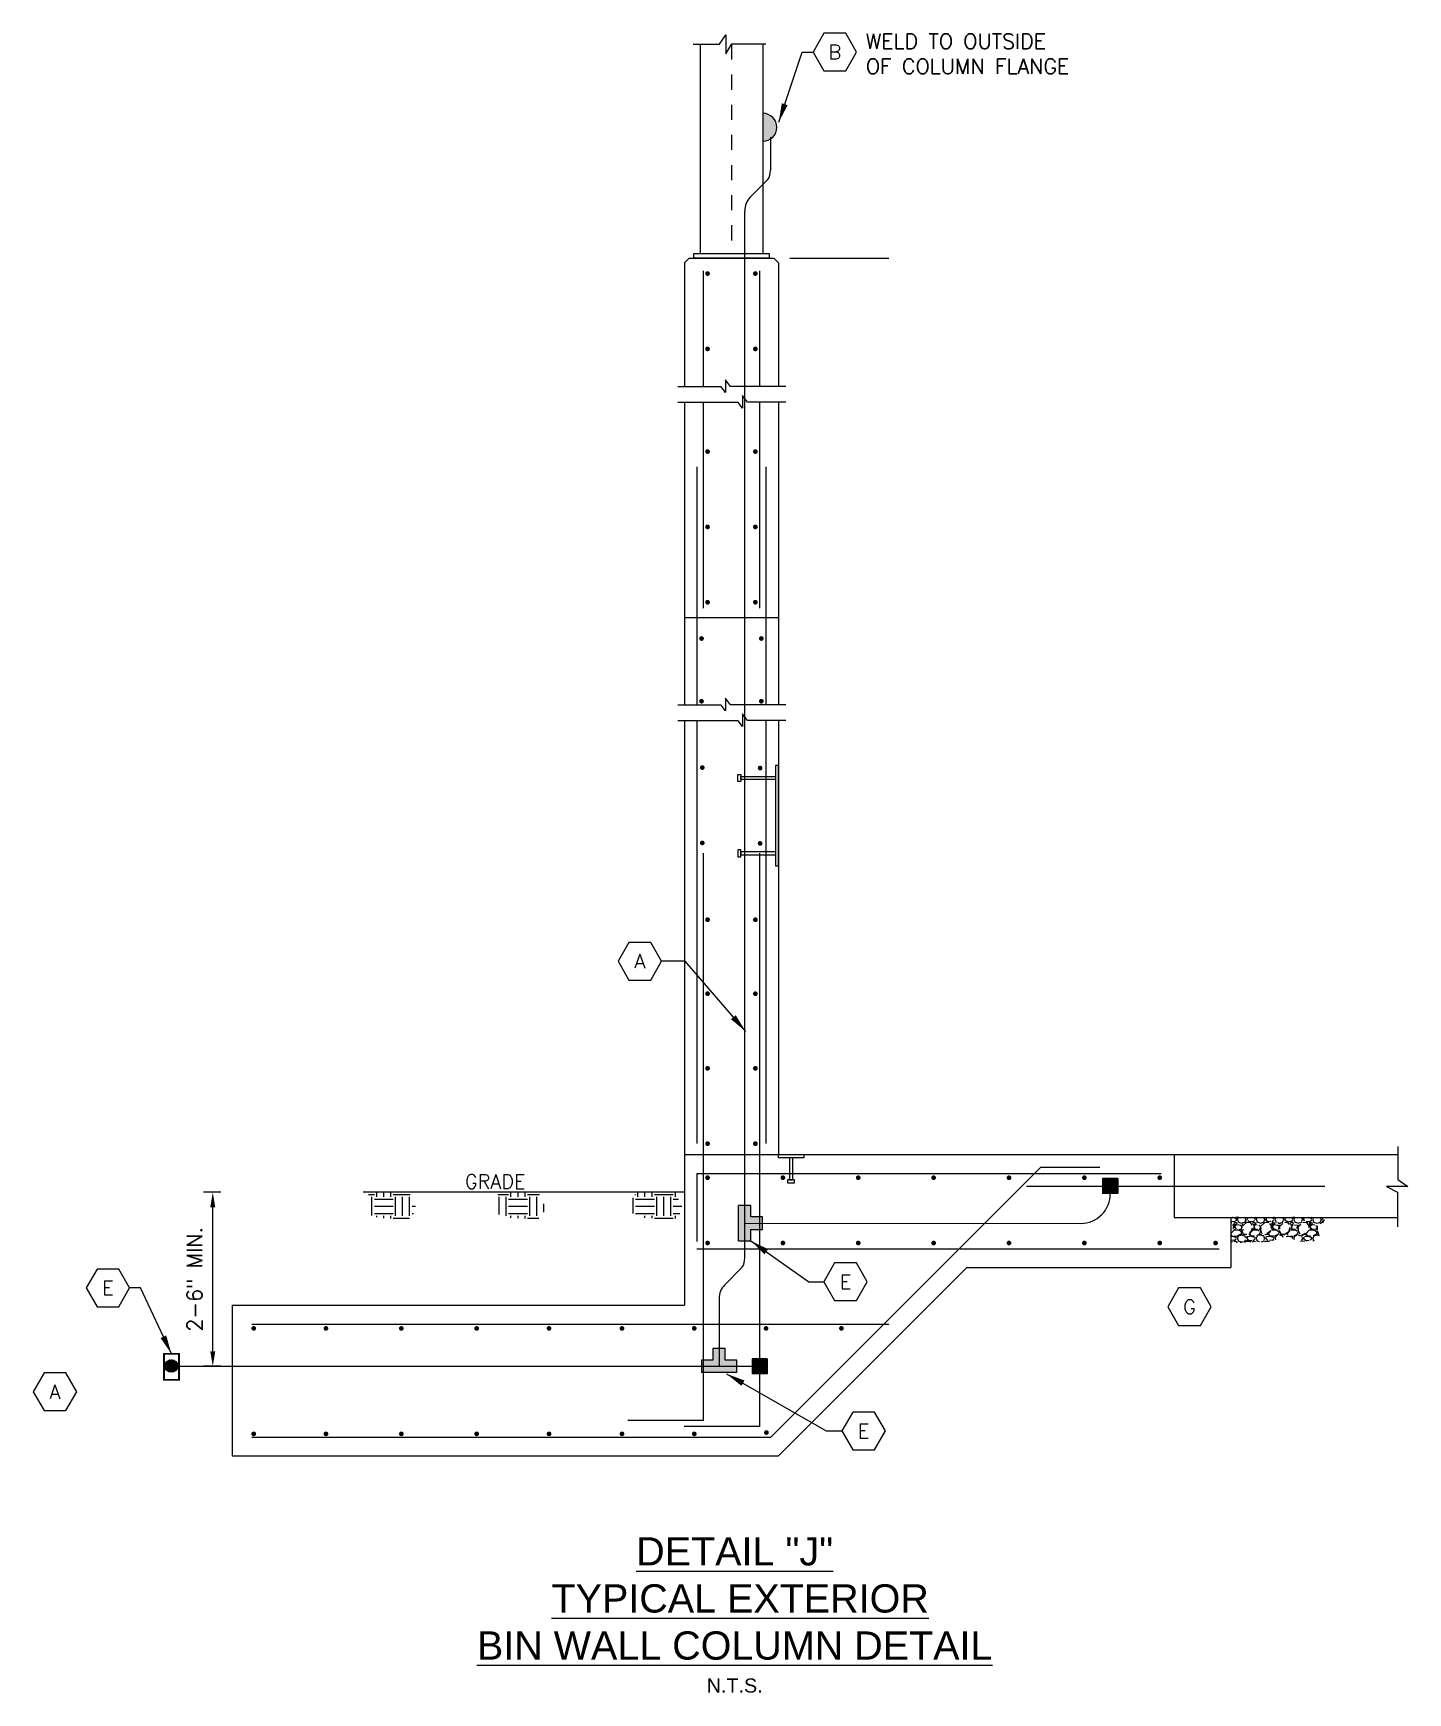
# Model space of a CAD drawing. Header units: inches. Extents: x -4.2 to 36.8, y 3 to 16.4.
# Drawn here: x 27.66 to 36.78, y 5.35 to 16.36 of the extents above; entities outside this region: 1.
import ezdxf
from ezdxf.enums import TextEntityAlignment as Align

# ---------------------------------------------------------------- set-up
doc = ezdxf.new("R2010")
doc.units = ezdxf.units.IN
doc.header["$LTSCALE"] = 0.5
doc.header["$MEASUREMENT"] = 0
doc.linetypes.add('HIDDEN2', pattern=[0.1875, 0.125, -0.0625])
doc.layers.get('0').update_dxf_attribs({"linetype": 'CONTINUOUS'})
doc.layers.get('Defpoints').update_dxf_attribs({"color": 33, "linetype": 'CONTINUOUS'})
for name, color, linetype in [('A-Wall2', 252, 'CONTINUOUS'), ('E-Dim', 1, 'CONTINUOUS'), ('E-Text', 2, 'CONTINUOUS'), ('Ground', 4, 'Ground'), ('S-Cols', 252, 'CONTINUOUS'), ('S-Conc2', 252, 'CONTINUOUS'), ('S-Grade', 252, 'CONTINUOUS'), ('S-Rebar', 252, 'CONTINUOUS'), ('S-Stl1', 252, 'CONTINUOUS'), ('STL1', 252, 'CONTINUOUS'), ('Text', 2, 'CONTINUOUS')]:
    doc.layers.add(name, color=color, linetype=linetype)
doc.styles.add('Arial', font='arial.ttf')
doc.styles.add('SIMPLEX', font='simplex.shx')
doc.styles.get("Standard").update_dxf_attribs({"font": 'simplex.shx'})
doc.styles.add('Text', font='simplex.shx', dxfattribs={"height": 0.1})
doc.linetypes.add('Ground', pattern='A,1.5,-0.25,["G",Standard,S=0.2,R=0,X=-0.05,Y=-0.1],-0.25', length=2)
doc.dimstyles.new('PNC_1', dxfattribs={"dimtxt": 0.125, "dimasz": 0.1, "dimexe": 0.0625, "dimexo": 0.0625, "dimgap": 0.0625, "dimtad": 1, "dimdec": 4, "dimzin": 3, "dimdsep": 46, "dimlunit": 4, "dimtxsty": 'Text', "dimcen": 0.125, "dimadec": 0, "dimazin": 0, "dimtfac": 0.75, "dimtdec": 4, "dimtix": 1, "dimtmove": 2, "dimatfit": 2, "dimfxl": 1, "dimtvp": 1, "dimfrac": 1, "dimtolj": 1, "dimtzin": 0, "dimarcsym": 0})
doc.dimstyles.new('STANDARD$7', dxfattribs={"dimtxt": 0.09375, "dimasz": 0.125, "dimexe": 0.1875, "dimexo": 0.0625, "dimgap": 0.0625, "dimtad": 0, "dimdec": 6, "dimzin": 0, "dimdsep": 46, "dimlunit": 4, "dimtxsty": 'SIMPLEX', "dimcen": 0.0625, "dimclrd": 256, "dimclre": 256, "dimclrt": 256, "dimadec": 0, "dimazin": 0, "dimtfac": 1, "dimtdec": 6, "dimtofl": 0, "dimtmove": 0, "dimatfit": 0, "dimfxl": 1, "dimfrac": 2, "dimtolj": 1, "dimtzin": 0, "dimlwd": -1, "dimlwe": -1, "dimarcsym": 0})

# ---------------------------------------------------------------- blocks, each defined once
blk = doc.blocks.new('*D8')
at = {"layer": 'Defpoints', "color": 0, "transparency": 16777216}
for p in [(28.85156506403204, 8.667654212839), (28.96660456133508, 8.667654212839), (28.96660456133512, 7.512870704272612)]:
    blk.add_point(p, dxfattribs=at)
at = {"layer": 'E-Dim', "color": 0, "lineweight": -2, "transparency": 16777216}
for p, q in [((28.90410456133508, 8.667654212839), (28.78906506403204, 8.667654212839)), ((28.85156506403203, 7.612870704272612), (28.85156506403204, 8.567654212839)), ((28.90410456133512, 7.512870704272612), (28.78906506403203, 7.512870704272612))]:
    blk.add_line(p, q, dxfattribs=at)
at = {"layer": 'E-Dim', "color": 0, "transparency": 16777216}
for points in [[(28.83489839736537, 8.567654212839), (28.8682317306987, 8.567654212839), (28.85156506403204, 8.667654212839)], [(28.83489839736537, 7.612870704272612), (28.8682317306987, 7.612870704272612), (28.85156506403203, 7.512870704272612)]]:
    blk.add_solid(points, dxfattribs=at)
at = {"layer": 'E-Dim', "color": 0, "transparency": 16777216, "insert": (28.73049738499191, 8.090262458555811), "char_height": 0.1, "attachment_point": 5, "rotation": 90, "style": 'Text'}
blk.add_mtext('\\A1;2-6" MIN.', dxfattribs=at)
blk = doc.blocks.new('Cad Weld')
blk.add_hatch(color=256).paths.add_polyline_path([(0.173292824074073, 0), (0.02514467592592595, 0, 1)])
blk.add_line((0.173292824074073, 0), (0.02514467592592595, 0))
at = {"color": 0, "linetype": 'ByBlock', "lineweight": -2}
blk.add_arc((0.09921874999999947, 0), 0.07407407407407361, 180, 0, dxfattribs=at)
blk = doc.blocks.new('Termsolid')
at = {"color": 0, "linetype": 'ByBlock', "lineweight": -2}
for p, q in [((0, 0.04999999999999893), (0.09999999999999787, 0.04999999999999716)), ((0, 0.04999999999999893), (-1.77635683940025e-15, -0.05000000000000071)), ((0.09999999999999787, 0.04999999999999716), (0.09999999999999787, -0.05000000000000071)), ((-1.77635683940025e-15, -0.05000000000000071), (0.09999999999999787, -0.05000000000000071))]:
    blk.add_line(p, q, dxfattribs=at)
blk.add_solid([(0, 0.04999999999999716), (0, -0.05000000000000071), (0.09999999999999787, 0.04999999999999716), (0.09999999999999787, -0.05000000000000071)], dxfattribs=at)
blk = doc.blocks.new('Elec Hex')
at = {"transparency": 16777216}
blk.add_lwpolyline([(4.132591548383633, 11.47411578946005), (4.06042276473493, 11.34911578946005), (4.132591548383633, 11.22411578946005), (4.276929115681039, 11.22411578946005), (4.349097899329743, 11.34911578946005), (4.276929115681039, 11.47411578946005)], close=True, dxfattribs=at)
at = {"transparency": 16777216, "style": 'Text'}
blk.add_attdef('HTRACE', text='', height=0.09375, dxfattribs=at).set_placement((4.204760332032336, 11.34911578946005), align=Align.MIDDLE_CENTER)

msp = doc.modelspace()

# ---------------------------------------------------------------- hatches: boundary and pattern name
h = msp.add_hatch()
h.set_pattern_fill('GRAVEL', color=252, scale=0.125)
h.set_pattern_definition([(228.012787504, (19.51710474677014, 17.11096742605794), (-1.000000000000008, -1.125), [0.016817, -1.664886005884212]), (184.969740728, (19.50585474677013, 17.09846742605789), (1.499999999999997, 0.1250000000000044), [0.0288585, -2.856990595153749]), (132.510447078, (19.47710474677018, 17.09596742605784), (1.250000000000015, -1.374999999999983), [0.0203485, -2.014504074512463]), (267.273689006, (19.42835474677014, 17.06471742605784), (0.125000000000003, 2.500000000000002), [0.02627974999999989, -2.601694755203617]), (292.833654178, (19.42710474677023, 17.03846742605795), (-0.6249999999999984, 1.500000000000004), [0.02576937499999989, -2.55117164101103]), (357.273689006, (19.43710474677022, 17.01471742605788), (-2.500000000000002, 0.1250000000000032), [0.02627974999999989, -2.601694755203617]), (37.6942404667, (19.46335474677022, 17.01346742605785), (-1.625, -1.249999999999997), [0.034753625, -3.4406060686145]), (72.2553283749, (19.49085474677014, 17.03471742605786), (0.8750000000000033, 2.75), [0.03281099999999987, -3.24829018710166]), (121.429565615, (19.50085474677013, 17.06596742605786), (-1.000000000000002, 1.624999999999998), [0.02636875, -2.610509138716124]), (175.236358309, (19.48710474677017, 17.0884674260579), (1.374999999999998, -0.1250000000000047), [0.030104, -1.475095322349037]), (222.397437798, (19.4571047467702, 17.09096742605795), (-1.499999999999995, -1.374999999999996), [0.038931, -3.854171875599362]), (138.814074834, (19.55210474677023, 17.06346742605781), (-0.8750000000000041, 0.75), [0.01328762499999995, -1.315480601591833]), (171.46923439, (19.54210474677024, 17.07221742605777), (1.625, -0.2499999999999994), [0.02527962499999999, -2.502688927019625]), (225, (19.51710474677014, 17.07596742605785), (-1.387778780781446e-17, -0.1249999999999916), [0.017677625, -0.1590990702966375]), (203.198590514, (19.50835474677018, 17.09096742605795), (0.6249999999999987, 0.2499999999999969), [0.00951975, -0.9424518882329874]), (291.801409486, (19.49960474677022, 17.08721742605787), (-0.1249999999999605, 0.3750000000000128), [0.013462875, -0.6596827258918125]), (30.96375653209999, (19.50460474677021, 17.07471742605783), (0.3750000000000066, 0.2499999999999974), [0.02186612499999999, -0.7070028618556622]), (161.565051177, (19.52335474677017, 17.08596742605785), (0.2500000000000014, -0.1249999999999971), [0.01581137499999994, -0.3794733325210482]), (16.389540334, (19.42710474677023, 17.08721742605787), (1.249999999999996, 0.3750000000000054), [0.02215, -2.192855643333675]), (70.3461759419, (19.44835474677024, 17.09346742605778), (-0.5000000000001525, -1.375000000000425), [0.018582625, -1.839675968414875]), (293.198590514, (19.52335474677017, 17.11096742605794), (-0.2499999999999963, 0.6249999999999989), [0.019039375, -0.9329322632329875]), (343.610459666, (19.53085474677022, 17.09346742605778), (-1.249999999999996, 0.3750000000000054), [0.02214999999999989, -2.192855643333617]), (339.44395478, (19.42710474677023, 17.00971742605777), (-0.6250000000000046, 0.250000000000003), [0.02135999999999989, -1.046640468164683]), (294.775140569, (19.44710474677021, 17.00221742605784), (-0.6250000000000007, 1.375), [0.01789725, -1.7718303829095]), (66.8014094864, (19.52460474677019, 16.98596742605794), (0.2499999999999976, 0.6249999999999962), [0.019039375, -0.9329322632329875]), (17.3540246363, (19.53210474677013, 17.00346742605786), (-1.624999999999997, -0.4999999999999953), [0.020953875, -2.07442795178]), (69.44395478040002, (19.46335474677022, 16.98596742605794), (-0.2500000000000009, -0.6249999999999943), [0.01067999999999994, -1.057320468164684]), (101.309932474, (19.51710474677014, 16.98596742605794), (-0.1249999999999955, 0.5000000000000016), [0.006373749999999998, -0.6310036891990999]), (165.963756532, (19.51585474677023, 16.99221742605785), (0.3749999999999948, -0.1250000000000002), [0.025769375, -0.4896188282022124]), (186.009005957, (19.49085474677014, 16.99846742605775), (1.250000000000006, 0.1249999999999979), [0.02388125, -2.36424039681785]), (303.690067526, (19.50460474677021, 17.06346742605781), (-0.1249999999999984, 0.2499999999999982), [0.01802774999999994, -0.4326661594329982]), (353.157226587, (19.5146047467702, 17.04846742605794), (2.125000000000002, -0.2500000000000066), [0.03147425, -3.115945328003538]), (60.9453959009, (19.5458547467702, 17.04471742605785), (-0.4999999999999969, -0.874999999999997), [0.0128695, -1.274084267623375]), (90, (19.55210474677023, 17.05596742605787), (-0.125, 0.125), [0.0075, -0.1175]), (120.256437164, (19.4883547467702, 17.00221742605784), (0.5000000000000011, -0.875000000000001), [0.0173655, -1.719189998681225]), (48.01278750420001, (19.47960474677024, 17.01721742605794), (1, 1.124999999999997), [0.033634, -1.648069005884212]), (0, (19.50210474677016, 17.0422174260578), (0.125, 0.125), [0.0325, -0.09249999999999999]), (325.3048464690001, (19.53460474677019, 17.0422174260578), (1.250000000000017, -0.874999999999978), [0.01976424999999994, -1.956659287605243]), (254.054604099, (19.5508547467702, 17.03096742605778), (-0.1250000000000047, -0.5000000000000006), [0.01820025, -0.8918134861600625]), (207.645975364, (19.5458547467702, 17.01346742605785), (-2.374999999999994, -1.250000000000006), [0.029633125, -2.933684272782424]), (175.42607874, (19.5196047467702, 16.99971742605778), (-1.624999999999994, 0.1250000000000002), [0.031349875, -3.103634175996112])])
h.paths.add_polyline_path([(36.23569318637573, 8.50098754617245), (35.62606134605329, 8.50098754617245), (35.60522801271992, 8.50098754617245), (35.60522801271992, 8.339635082411245), (35.66338824992812, 8.331290989580634), (35.76244103577955, 8.338621950436231), (35.86516240778309, 8.338621950436231), (35.96421519363463, 8.375276855332753), (36.07794249859359, 8.338621950436231), (36.1916697163029, 8.349618425259063), (36.1916697163029, 8.397269771438754)])
at = {"layer": 'Ground'}
for points in [[(32.42200168579237, 8.503734022277232), (32.42200168579237, 8.579723450988187), (32.33960554321429, 8.579723450988187), (32.33960554321428, 8.345348450988187), (32.42200168579237, 8.345348450988187), (32.42200168579237, 8.421337879699141), (32.49799111450332, 8.421337879699141), (32.49799111450332, 8.503734022277232)], [(32.16936955092895, 7.554068775561656), (32.09338012221799, 7.554068775561656), (32.09338012221799, 7.471672632983579), (32.32775512221799, 7.471672632983572), (32.32775512221799, 7.554068775561656), (32.25176569350704, 7.554068775561656), (32.25176569350704, 7.63005820427261), (32.16936955092895, 7.63005820427261)]]:
    msp.add_hatch(color=256, dxfattribs=at).paths.add_polyline_path(points)
at = {"layer": 'S-Grade'}
h = msp.add_hatch(dxfattribs=at)
h.set_pattern_fill('EARTH', color=256, scale=0.5)
h.set_pattern_definition([(0, (24.79827349319049, 17.90263409272445), (0.125, 0.125), [0.125, -0.125]), (0, (24.79827349319049, 17.94950909272445), (0.125, 0.125), [0.125, -0.125]), (0, (24.79827349319049, 17.99638409272445), (0.125, 0.125), [0.125, -0.125]), (90, (24.81389849319049, 18.01200909272445), (-0.125, 0.125), [0.125, -0.125]), (90, (24.86077349319049, 18.01200909272445), (-0.125, 0.125), [0.125, -0.125]), (90, (24.90764849319049, 18.01200909272445), (-0.125, 0.125), [0.125, -0.125])])
h.paths.add_polyline_path([(30.20595517680323, 8.556683089791317), (30.18016793116527, 8.610555871919654), (30.1543806855272, 8.667654212838965), (29.89181952005453, 8.667654212838965), (29.86837649808837, 8.619925036837753), (29.86837649808837, 8.528575561497359), (29.95042685684558, 8.49812572520393), (30.05123161572561, 8.493441142744881), (30.15203637460564, 8.491098834745639)])
h = msp.add_hatch(dxfattribs=at)
h.set_pattern_fill('EARTH', color=256, scale=0.5)
h.set_pattern_definition([(0, (23.93921557884806, 17.90263409272445), (0.125, 0.125), [0.125, -0.125]), (0, (23.93921557884806, 17.94950909272445), (0.125, 0.125), [0.125, -0.125]), (0, (23.93921557884806, 17.99638409272445), (0.125, 0.125), [0.125, -0.125]), (90, (23.95484057884806, 18.01200909272445), (-0.125, 0.125), [0.125, -0.125]), (90, (24.00171557884806, 18.01200909272445), (-0.125, 0.125), [0.125, -0.125]), (90, (24.04859057884806, 18.01200909272445), (-0.125, 0.125), [0.125, -0.125])])
h.paths.add_polyline_path([(31.06501309114566, 8.556683089791317), (31.03922584550759, 8.610555871919654), (31.01343859986963, 8.667654212838965), (30.75087743439684, 8.667654212838965), (30.7274344124308, 8.619925036837753), (30.7274344124308, 8.528575561497359), (30.8094847711879, 8.49812572520393), (30.91028953006804, 8.493441142744881), (31.01109428894807, 8.491098834745639)])
h = msp.add_hatch(dxfattribs=at)
h.set_pattern_fill('EARTH', color=256, scale=0.5)
h.set_pattern_definition([(0, (23.03127141343685, 17.90263409272445), (0.125, 0.125), [0.125, -0.125]), (0, (23.03127141343685, 17.94950909272445), (0.125, 0.125), [0.125, -0.125]), (0, (23.03127141343685, 17.99638409272445), (0.125, 0.125), [0.125, -0.125]), (90, (23.04689641343685, 18.01200909272445), (-0.125, 0.125), [0.125, -0.125]), (90, (23.09377141343685, 18.01200909272445), (-0.125, 0.125), [0.125, -0.125]), (90, (23.14064641343685, 18.01200909272445), (-0.125, 0.125), [0.125, -0.125])])
h.paths.add_polyline_path([(31.97295725655687, 8.556683089791317), (31.9471700109188, 8.610555871919654), (31.92138276528084, 8.667654212838965), (31.65882159980816, 8.667654212838965), (31.635378577842, 8.619925036837753), (31.635378577842, 8.528575561497359), (31.71742893659911, 8.49812572520393), (31.81823369547925, 8.493441142744881), (31.91903845435928, 8.491098834745639)])

# ---------------------------------------------------------------- linework, layer by layer
at = {"layer": 'A-Wall2', "flags": 128}
for points in [[(32.65385292896252, 14.01550158177458), (32.28558613784656, 14.01550158177458), (32.25235509148166, 14.05978266345808), (32.25235509148166, 13.97596491727206), (32.22387124759649, 14.01392012056074), (31.93643252627106, 14.01392012056074)], [(32.65385292896252, 13.91117352787735), (32.39839459936871, 13.91117352787735), (32.36516355300381, 13.95545460956084), (32.36516355300381, 13.87163686337483), (32.33667970911864, 13.90959206666373), (31.93643252627106, 13.90959206666373)], [(32.65385292896252, 11.90266048700898), (32.28558613784656, 11.90266048700898), (32.25235509148166, 11.94694156869248), (32.25235509148166, 11.86312382250646), (32.22387124759649, 11.90107902579514), (31.93643252627106, 11.90107902579514)], [(32.65385292896252, 11.79833243311175), (32.39839459936871, 11.79833243311175), (32.36516355300381, 11.84261351479524), (32.36516355300381, 11.75879576860923), (32.33667970911864, 11.7967509718979), (31.93643252627106, 11.7967509718979)]]:
    msp.add_lwpolyline(points, dxfattribs=at)
at = {"layer": 'E-Text'}
msp.add_line((32.68088832088142, 14.86709183259782), (33.3369470295886, 14.86709183259782), dxfattribs=at)
for centre, radius in [((28.53964683943366, 7.521841098489774), 0.004857840663529975), ((28.57628852242112, 7.515229277159606), 0.04146500203652544), ((28.54151324204301, 7.508785575457371), 0.004857840663529975), ((28.54524633779764, 7.534274909500696), 0.004857840663529975), ((28.54649055778123, 7.495730052424968), 0.004857840663529975), ((28.54960147091008, 7.521841098489774), 0.004857840663529975), ((28.5520900561452, 7.510650625638079), 0.004857840663529975), ((28.5539566040225, 7.543600246287959), 0.004857840663529975), ((28.55457878664829, 7.5317881472985), 0.004857840663529975), ((28.55457878664829, 7.485783003616242), 0.004857840663529975), ((28.55644518925764, 7.500703576829353), 0.004857840663529975), ((28.55955595711855, 7.520597674446827), 0.004857840663529975), ((28.56017813974431, 7.511894049681026), 0.004857840663529975), ((28.56266687024738, 7.539248433905059), 0.004857840663529975), ((28.56266687024738, 7.491999952063552), 0.004857840663529975), ((28.56328905287316, 7.528679673074849), 0.004857840663529975), ((28.56453327285674, 7.54981719473527), 0.004857840663529975), ((28.56577763810829, 7.503190339031524), 0.004857840663529975), ((28.56951058859495, 7.516245862063927), 0.004857840663529975), ((28.57137713647225, 7.543600246287959), 0.004857840663529975), ((28.57199931909801, 7.524949572713429), 0.004857840663529975), ((28.57199931909801, 7.488891477839894), 0.004857840663529975), ((28.57324368434956, 7.534274909500696), 0.004857840663529975), ((28.57324368434956, 7.507542151414428), 0.004857840663529975), ((28.57386572170739, 7.496973476467915), 0.004857840663529975), ((28.57759881746202, 7.551682244915999), 0.004857840663529975), ((28.58195395057444, 7.541735196107248), 0.004857840663529975), ((28.58195395057444, 7.52121938646829), 0.004857840663529975), ((28.58257598793224, 7.507542151414428), 0.004857840663529975), ((28.58257598793224, 7.48764805379695), 0.004857840663529975), ((28.5838203531838, 7.498216814627161), 0.004857840663529975), ((28.58506471843535, 7.531166435277037), 0.004857840663529975), ((28.58817548629625, 7.513759099861734), 0.004857840663529975), ((28.59128639942507, 7.547330432533095), 0.004857840663529975), ((28.59190843678292, 7.53800509574581), 0.004857840663529975), ((28.59253061940868, 7.523706148670485), 0.004857840663529975), ((28.59253061940868, 7.492621578201313), 0.004857840663529975), ((28.59315280203444, 7.505055389212253), 0.004857840663529975), ((28.59750793514688, 7.513759099861734), 0.004857840663529975), ((28.60061884827573, 7.529923097117792), 0.004857840663529975), ((28.60124088563354, 7.499460238670104), 0.004857840663529975), ((28.60186306825931, 7.540491857948003), 0.004857840663529975), ((28.6024852508851, 7.488891477839894), 0.004857840663529975), ((28.60372961613662, 7.52121938646829), 0.004857840663529975), ((28.60684038399752, 7.50940728747883), 0.004857840663529975), ((28.61057333448419, 7.529923097117792), 0.004857840663529975), ((28.61119551710996, 7.500703576829353), 0.004857840663529975), ((28.61368424761304, 7.515624150042464), 0.004857840663529975), ((28.56577763810829, 7.480809479211858), 0.004857840663529975), ((28.57759881746202, 7.478944429031146), 0.004857840663529975), ((28.59190843678292, 7.482052817371103), 0.004857840663529975)]:
    msp.add_circle(centre, radius, dxfattribs=at)
at = {"layer": 'Ground', "linetype": 'Continuous'}
for p, q in [((32.55106134605325, 15.67066561235248), (32.55103960200056, 15.45034180292635)), ((32.41741567782066, 15.27105863122421), (32.53508740709441, 15.38870345211554)), ((32.24717968792875, 8.052323171579896), (32.36485141720252, 8.169967992471225))]:
    msp.add_line(p, q, dxfattribs=at)
at = {"layer": 'Ground', "linetype": 'Ground'}
msp.add_line((32.38080361458559, 8.231606349446759), (32.38080361210987, 15.18180614636769), dxfattribs=at)
at = {"layer": 'Ground'}
for p, q in [((32.42200168579235, 8.579723450988215), (32.33960554321429, 8.579723450988215)), ((32.33960554321428, 8.345348450988215), (32.33960554321429, 8.579723450988215)), ((32.42200168579235, 8.503734022277232), (32.42200168579235, 8.579723450988215)), ((32.49799111450332, 8.503734022277232), (32.42200168579235, 8.503734022277232)), ((32.49799111450332, 8.42133787969917), (32.49799111450332, 8.503734022277232)), ((32.38080361450332, 8.462535950988201), (34.61072103175614, 8.46143255128429)), ((32.42200168579235, 8.42133787969917), (32.49799111450332, 8.42133787969917)), ((32.42200168579235, 8.345348450988215), (32.42200168579235, 8.42133787969917)), ((32.33960554321428, 8.345348450988215), (32.42200168579235, 8.345348450988215)), ((32.21056762221798, 7.963070686723376), (32.21056762221798, 7.512870704272612)), ((32.25176569350701, 7.63005820427261), (32.16936955092895, 7.63005820427261)), ((32.16936955092895, 7.63005820427261), (32.16936955092895, 7.554068775561649)), ((32.25176569350701, 7.554068775561649), (32.25176569350701, 7.63005820427261)), ((28.61768639105981, 7.512870704272612), (32.47948052343101, 7.512870704272612)), ((32.16936955092895, 7.554068775561649), (32.09338012221797, 7.554068775561649)), ((32.09338012221797, 7.554068775561649), (32.09338012221797, 7.471672632983579)), ((32.32775512221797, 7.554068775561649), (32.25176569350701, 7.554068775561649)), ((32.32775512221797, 7.471672632983572), (32.32775512221797, 7.554068775561649)), ((32.32775512221797, 7.471672632983572), (32.09338012221797, 7.471672632983579))]:
    msp.add_line(p, q, dxfattribs=at)
at = {"layer": 'Ground', "const_width": 0.01249999999999993}
msp.add_lwpolyline([(28.52745580788164, 7.595486737050551), (28.62681414591971, 7.595486737050551), (28.62681414591971, 7.422820758901978), (28.52745580788164, 7.422820758901978)], close=True, dxfattribs=at)
at = {"layer": 'Ground', "linetype": 'Continuous'}
for centre, radius, start, end in [((32.42388302894176, 15.45036690143258), 0.1271565755358073, 330.9913866384878, 359.9886935829333), ((32.50796018516867, 15.18178104786145), 0.1271565755357962, 135.403666735279, 179.9886908051492), ((32.25364703904987, 8.231631441788267), 0.1271565755358073, 330.9913866384878, 359.9886935829333), ((32.33772419527676, 7.96304558821713), 0.1271565755357962, 135.403666735279, 179.9886908051491)]:
    msp.add_arc(centre, radius, start, end, dxfattribs=at)
at = {"layer": 'Ground'}
msp.add_arc((34.61070158373713, 8.656049037501568), 0.1946164871889987, 270.0057255653301, 0.9632871935822176, dxfattribs=at)
at = {"layer": 'S-Cols'}
for p, q in [((32.08439467938666, 16.28765290352483), (32.08439467938666, 14.89834183259775)), ((32.50106134605329, 16.28884008004486), (32.50106134605329, 14.89834183259775))]:
    msp.add_line(p, q, dxfattribs=at)
at = {"layer": 'S-Cols', "linetype": 'HIDDEN2'}
msp.add_line((32.29272801271992, 16.28535029022175), (32.29272801271992, 14.89834183259775), dxfattribs=at)
at = {"layer": 'S-Cols', "flags": 128}
msp.add_lwpolyline([(32.03831784630967, 16.28765290352483), (32.21411474817938, 16.28765290352483), (32.25450070574863, 16.35056887665275), (32.25450070574863, 16.22354998453109), (32.29488666331787, 16.28884008004486), (32.52176029276126, 16.28884008004486)], dxfattribs=at)
msp.add_lwpolyline([(32.04272801271992, 14.86709183259775), (32.04272801271992, 14.89834183259775), (32.54272801271992, 14.89834183259775), (32.54272801271992, 14.86709183259775)], close=True, dxfattribs=at)
at = {"layer": 'S-Conc2'}
for p, q in [((31.98022801271992, 14.83584183259775), (32.01147801271992, 14.86709183259775)), ((31.98022801271992, 14.83584183259775), (31.98022801271992, 14.01392012056074)), ((32.01147801271992, 14.86709183259775), (32.57397801271992, 14.86709183259775)), ((32.60522801271992, 14.83584183259775), (32.57397801271992, 14.86709183259775)), ((32.60522801271992, 14.83584183259775), (32.60522801271992, 14.01550158177458)), ((31.98022801271992, 13.90959206666373), (31.98022801272003, 11.90107902579514)), ((32.60522801271992, 13.91117352787735), (32.60522801271992, 11.90266048700898)), ((31.98022801271992, 12.48330090435008), (32.60522801271992, 12.48330090435008)), ((31.98022801272003, 11.7967509718979), (31.98022801272003, 7.917654212838966)), ((32.60522801271992, 11.79833243311175), (32.60522801271992, 8.917654212838965)), ((32.58439467938666, 11.50098754617245), (32.58439467938666, 10.83432087950571)), ((31.98022801272003, 8.917654212838965), (32.60522801271992, 8.917654212838965)), ((32.60522801271992, 8.917654212838965), (35.23022801271992, 8.917654212838965)), ((35.23022801271992, 8.917654212838965), (35.23022801271992, 8.50098754617245)), ((35.23022801271992, 8.917654212838965), (36.71318157930199, 8.917654212838965)), ((35.23022801271992, 8.50098754617245), (36.71061465957968, 8.50098754617245)), ((35.60522801271992, 8.50098754617245), (35.60522801271992, 8.167654212838965)), ((32.60522801271992, 6.917654212838966), (33.85522801271992, 8.167654212838965)), ((33.85522801271992, 8.167654212838965), (35.60522801271992, 8.167654212838965)), ((28.98022801272003, 7.917654212838966), (28.98022801272003, 6.917654212838966)), ((28.98022801272003, 7.917654212838966), (31.98022801272003, 7.917654212838966)), ((28.98022801272003, 6.917654212838966), (32.60522801271992, 6.917654212838966))]:
    msp.add_line(p, q, dxfattribs=at)
at = {"layer": 'S-Conc2', "flags": 128}
msp.add_lwpolyline([(36.71318157930199, 8.971380767916639), (36.71318157930199, 8.753326534880738), (36.77992122747929, 8.707150336057406), (36.63874117195775, 8.707150336057406), (36.71061465957968, 8.668670209556534), (36.71061465957968, 8.437789293810578)], dxfattribs=at)
at = {"layer": 'S-Grade'}
msp.add_line((31.98022801272003, 8.667654212838965), (29.84994374841034, 8.667654212838965), dxfattribs=at)
at = {"layer": 'S-Rebar'}
for p, q in [((32.1059755020089, 14.78375849926449), (32.1059755020089, 14.01392012056074)), ((32.47948052343105, 14.78375849926449), (32.47948052343105, 14.01550158177458)), ((32.1059755020089, 13.90959206666373), (32.1059755020089, 12.54359626503999)), ((32.47948052343105, 13.91117352787735), (32.47948052343105, 12.54359626503999)), ((32.06356134605329, 13.48330090435008), (32.06356134605329, 11.90107902579514)), ((32.52189467938666, 13.48330090435008), (32.52189467938666, 11.90266048700898)), ((32.06356134605329, 11.7967509718979), (32.06356134605329, 8.99176754993989)), ((32.52189467938666, 11.79833243311175), (32.52189467938666, 8.99176754993989)), ((32.1059755020089, 10.91765421283896), (32.1059755020089, 7.154060354961826)), ((32.47948052343105, 10.91765421283896), (32.47948052343105, 7.112215386298726)), ((32.55345131742337, 7.042654212838966), (34.34602529387729, 8.835228189292888)), ((34.34602529387729, 8.835228189292888), (34.7361452270996, 8.835228189292888)), ((32.06356134605329, 8.792654212838965), (35.14272244411148, 8.792654212838965)), ((32.06356134605329, 8.792654212838965), (32.06356134605329, 8.341361937899887)), ((34.24946767861928, 8.709320879505707), (36.23022801271992, 8.709320879505707)), ((32.06356134605329, 8.292654212838965), (35.52849652878689, 8.292654212838965)), ((29.11144283352036, 7.792654212838966), (33.33692511346368, 7.792654212838966)), ((32.1059755020089, 7.154060354961826), (31.6059755020089, 7.154060354961826)), ((32.47948052343105, 7.112215386298726), (31.97948052343105, 7.112215386298726)), ((29.11144283352036, 7.042654212838966), (32.55345131742337, 7.042654212838966))]:
    msp.add_line(p, q, dxfattribs=at)
at = {"layer": 'S-Rebar', "const_width": 0.015625, "flags": 128}
for points in [[(32.12630630683969, 14.76513857200196, -1), (32.14193130683969, 14.76513857200196, -1)], [(32.45914971860014, 14.76513857200196, 1), (32.44352471860014, 14.76513857200196, 1)], [(32.12630630683969, 14.26513857200196, -1), (32.14193130683969, 14.26513857200196, -1)], [(32.45914971860014, 14.26513857200196, 1), (32.44352471860014, 14.26513857200196, 1)], [(32.12630630683969, 13.58360260859019, -1), (32.14193130683969, 13.58360260859019, -1)], [(32.45914971860014, 13.58360260859019, 1), (32.44352471860014, 13.58360260859019, 1)], [(32.12630630683969, 13.08360260859019, -1), (32.14193130683969, 13.08360260859019, -1)], [(32.45914971860014, 13.08360260859019, 1), (32.44352471860014, 13.08360260859019, 1)], [(32.12630630683969, 12.58360260859019, -1), (32.14193130683969, 12.58360260859019, -1)], [(32.45914971860014, 12.58360260859019, 1), (32.44352471860014, 12.58360260859019, 1)], [(32.08621793222329, 12.34300036720499, -1), (32.10184293222329, 12.34300036720499, -1)], [(32.4985914019681, 12.34300036720499, 1), (32.4829664019681, 12.34300036720499, 1)], [(32.08621793222329, 11.92675096338332, -1), (32.10184293222329, 11.92675096338332, -1)], [(32.4985914019681, 11.92675096338332, 1), (32.4829664019681, 11.92675096338332, 1)], [(32.09145091696661, 11.48620847803256, -1), (32.10707591696661, 11.48620847803256, -1)], [(32.49083651174732, 11.48304149219173, 1), (32.47521151174732, 11.48304149219173, 1)], [(32.09145091696661, 10.98620847803256, -1), (32.10707591696661, 10.98620847803256, -1)], [(32.49083651174732, 10.98304149219173, 1), (32.47521151174732, 10.98304149219173, 1)], [(32.12630630683969, 10.47670817215301, -1), (32.14193130683969, 10.47670817215301, -1)], [(32.45914971860014, 10.47670817215301, 1), (32.44352471860014, 10.47670817215301, 1)], [(32.12630630683969, 9.985546389835076, -1), (32.14193130683969, 9.985546389835076, -1)], [(32.45914971860014, 9.985546389835076, 1), (32.44352471860014, 9.985546389835076, 1)], [(32.12630630683969, 9.490375245453901, -1), (32.14193130683969, 9.490375245453901, -1)], [(32.45914971860014, 9.490375245453901, 1), (32.44352471860014, 9.490375245453901, 1)], [(32.12630630683969, 8.990375245453901, -1), (32.14193130683969, 8.990375245453901, -1)], [(32.45914971860014, 8.990375245453901, 1), (32.44352471860014, 8.990375245453901, 1)], [(32.12630630683969, 8.764495114114265, -1), (32.14193130683969, 8.764495114114265, -1)], [(32.62630630683969, 8.764495114114265, -1), (32.64193130683969, 8.764495114114265, -1)], [(33.12630630683969, 8.764495114114265, -1), (33.14193130683969, 8.764495114114265, -1)], [(33.62630630683969, 8.764495114114265, -1), (33.64193130683969, 8.764495114114265, -1)], [(34.12630630683969, 8.764495114114265, -1), (34.14193130683969, 8.764495114114265, -1)], [(34.62630630683969, 8.764495114114265, -1), (34.64193130683969, 8.764495114114265, -1)], [(35.12630630683969, 8.764495114114265, -1), (35.14193130683969, 8.764495114114265, -1)], [(32.12630630683969, 8.33105938889555, -1), (32.14193130683969, 8.33105938889555, -1)], [(32.62630630683969, 8.33105938889555, -1), (32.64193130683969, 8.33105938889555, -1)], [(33.12630630683969, 8.33105938889555, -1), (33.14193130683969, 8.33105938889555, -1)], [(33.62630630683969, 8.33105938889555, -1), (33.64193130683969, 8.33105938889555, -1)], [(34.12630630683969, 8.33105938889555, -1), (34.14193130683969, 8.33105938889555, -1)], [(34.62630630683969, 8.33105938889555, -1), (34.64193130683969, 8.33105938889555, -1)], [(35.12630630683969, 8.33105938889555, -1), (35.14193130683969, 8.33105938889555, -1)], [(35.49658840895626, 8.33105938889555, -1), (35.51221340895626, 8.33105938889555, -1)], [(29.11539605977765, 7.764495114114266, -1), (29.13102105977765, 7.764495114114266, -1)], [(29.59456272644439, 7.764495114114266, -1), (29.61018772644439, 7.764495114114266, -1)], [(30.09456272644439, 7.764495114114266, -1), (30.11018772644439, 7.764495114114266, -1)], [(30.59456272644439, 7.764495114114266, -1), (30.61018772644439, 7.764495114114266, -1)], [(31.07479459779069, 7.764495114114266, -1), (31.09041959779069, 7.764495114114266, -1)], [(31.55868880421912, 7.764495114114266, -1), (31.57431380421912, 7.764495114114266, -1)], [(32.03801258290918, 7.764495114114266, -1), (32.05363758290918, 7.764495114114266, -1)], [(32.5143860183677, 7.764495114114266, -1), (32.5300110183677, 7.764495114114266, -1)], [(33.0143860183677, 7.764495114114266, -1), (33.0300110183677, 7.764495114114266, -1)], [(29.11539605977765, 7.064505430885288, -1), (29.13102105977765, 7.064505430885288, -1)], [(29.59456272644439, 7.064505430885288, -1), (29.61018772644439, 7.064505430885288, -1)], [(30.09456272644439, 7.064505430885288, -1), (30.11018772644439, 7.064505430885288, -1)], [(30.59456272644439, 7.064505430885288, -1), (30.61018772644439, 7.064505430885288, -1)], [(31.07479459779069, 7.064505430885288, -1), (31.09041959779069, 7.064505430885288, -1)], [(31.55868880421912, 7.064505430885288, -1), (31.57431380421912, 7.064505430885288, -1)], [(32.03801258290918, 7.064505430885288, -1), (32.05363758290918, 7.064505430885288, -1)], [(32.53243248510483, 7.072975770073822, 1), (32.51680748510483, 7.072975770073822, 1)]]:
    msp.add_lwpolyline(points, format="xyb", close=True, dxfattribs=at)
at = {"layer": 'S-Stl1'}
msp.add_lwpolyline([(32.58439467938666, 10.83432087950571), (32.60522801271992, 10.83432087950571), (32.60522801271992, 11.50098754617245), (32.58439467938666, 11.50098754617245)], close=True, dxfattribs=at)
at = {"layer": 'STL1', "flags": 128}
for points in [[(32.58439467938666, 11.40722452533903), (32.35522801272003, 11.40722452533903), (32.35522801272003, 11.39472452533898), (32.33439467938666, 11.39472452533898), (32.33439467938655, 11.44058390033895), (32.35522801271992, 11.44058390033895), (32.35522801271992, 11.40722452533903), (32.35522801271992, 11.42808390033913), (32.58439467938655, 11.42808390033913)], [(32.58439467938666, 10.92808390033913), (32.35522801272003, 10.92808390033913), (32.35522801272003, 10.94058390033917), (32.33439467938666, 10.94058390033917), (32.33439467938655, 10.89472452533898), (32.35522801271992, 10.89472452533898), (32.35522801271992, 10.92808390033913), (32.35522801271992, 10.90722452533903), (32.58439467938655, 10.90722452533903)], [(32.67813165855324, 8.896820879505707), (32.67813165855324, 8.75098754617245), (32.6656316585532, 8.75098754617245), (32.6656316585532, 8.730154212838965), (32.71149103355327, 8.730154212838965), (32.71149103355327, 8.750987546172222), (32.67813165855324, 8.75098754617245), (32.69899103355334, 8.75098754617245), (32.69899103355334, 8.896820879505707)]]:
    msp.add_lwpolyline(points, dxfattribs=at)
msp.add_lwpolyline([(32.60522801271992, 8.917654212838965), (32.77189467938666, 8.917654212838965), (32.77189467938666, 8.896820879505707), (32.60522801271992, 8.896820879505707)], close=True, dxfattribs=at)

# ---------------------------------------------------------------- block references
at = {"layer": 'E-Text'}
for p, values in [((28.77355327369693, 4.886270527425408), {'HTRACE': 'B'}), ((27.48001838426185, -1.147597597764653), {'HTRACE': 'A'}), ((23.9509584587153, -3.315550969903912), {'HTRACE': 'E'}), ((28.84471533922411, -3.275625711994918), {'HTRACE': 'E'}), ((31.12709327821875, -3.441184235246467), {'HTRACE': 'G'}), ((23.59970811204436, -4.005494921565071), {'HTRACE': 'A'}), ((28.96507731496484, -4.265357633125247), {'HTRACE': 'E'})]:
    msp.add_blockref('Elec Hex', p, dxfattribs=at).add_auto_attribs(values)
at = {"layer": 'Ground', "xscale": 1.25, "yscale": 1.25, "zscale": 1.25, "rotation": 90}
msp.add_blockref('Cad Weld', (32.50106134605326, 15.61220078362202), dxfattribs=at)
at = {"layer": 'Ground', "xscale": -1}
for p in [(34.85536052618535, 8.709320879505668), (32.52989010404363, 7.513420583047236)]:
    msp.add_blockref('Termsolid', p, dxfattribs=at)

# ---------------------------------------------------------------- texts
at = {"layer": 'E-Text', "style": 'SIMPLEX'}
msp.add_text('GRADE', height=0.09375, dxfattribs=at).set_placement((30.72532156358309, 8.663605978812356), align=Align.BOTTOM_CENTER)
at = {"layer": 'E-Text', "insert": (33.1839664784751, 16.35712361814855), "char_height": 0.1, "attachment_point": 1, "style": 'Text'}
msp.add_mtext_dynamic_manual_height_columns('WELD TO OUTSIDE \\POF COLUMN FLANGE', width=1.553888562343502, gutter_width=0.5, heights=[0], dxfattribs=at)
at = {"layer": 'E-Text', "insert": (32.31423353342056, 5.862253174459801), "char_height": 0.09375, "width": 5.17191973498538, "attachment_point": 5, "style": 'Arial'}
msp.add_mtext('{\\H2x;\\L\\C6;DETAIL "J"\\P TYPICAL EXTERIOR\\PBIN WALL COLUMN DETAIL\\P}N.T.S.', dxfattribs=at)
at = {"layer": 'Text', "insert": (-4.248873102172735, 2.978015798613922), "char_height": 0.09375, "attachment_point": 1, "style": 'SIMPLEX'}
msp.add_mtext('\\A1;', dxfattribs=at)

# ---------------------------------------------------------------- dimensions: what is measured, and where the dimension line sits
at = {"layer": 'E-Dim'}
dim = msp.add_linear_dim(base=(28.85156506403204, 8.667654212839), p1=(28.96660456133512, 7.512870704272612), p2=(28.96660456133508, 8.667654212839), angle=90, text='2-6" MIN.', dimstyle='PNC_1', dxfattribs=at)
dim.commit()
dim.dimension.update_dxf_attribs({"geometry": '*D8', "text_midpoint": (28.73049738499191, 8.090262458555811)})

# ---------------------------------------------------------------- leaders
at = {"layer": 'E-Text'}
for points in [[(32.60632589993821, 15.7705353938085), (32.76226640879237, 16.23538631688546), (32.83397603843186, 16.23538631688546)], [(32.38704447603057, 9.734993373565466), (31.98485309386682, 10.2015181916954), (31.82911628359159, 10.2015181916954)], [(32.42200168579235, 8.345348450988215), (32.80534843032297, 8.07349007746513), (32.90513810395903, 8.07349007746513)], [(28.57713497690068, 7.595486737050551), (28.37176598768454, 8.033564819556137), (28.30005635804504, 8.033564819556139)], [(32.26056762221798, 7.462870704272615), (32.92086805746794, 7.083758156334802), (33.02550007969977, 7.083758156334802)]]:
    msp.add_leader(points, dimstyle='STANDARD$7', override={"dimgap": 0.0625, "dimtad": 0}, dxfattribs=at)

doc.saveas('drawing.dxf')
